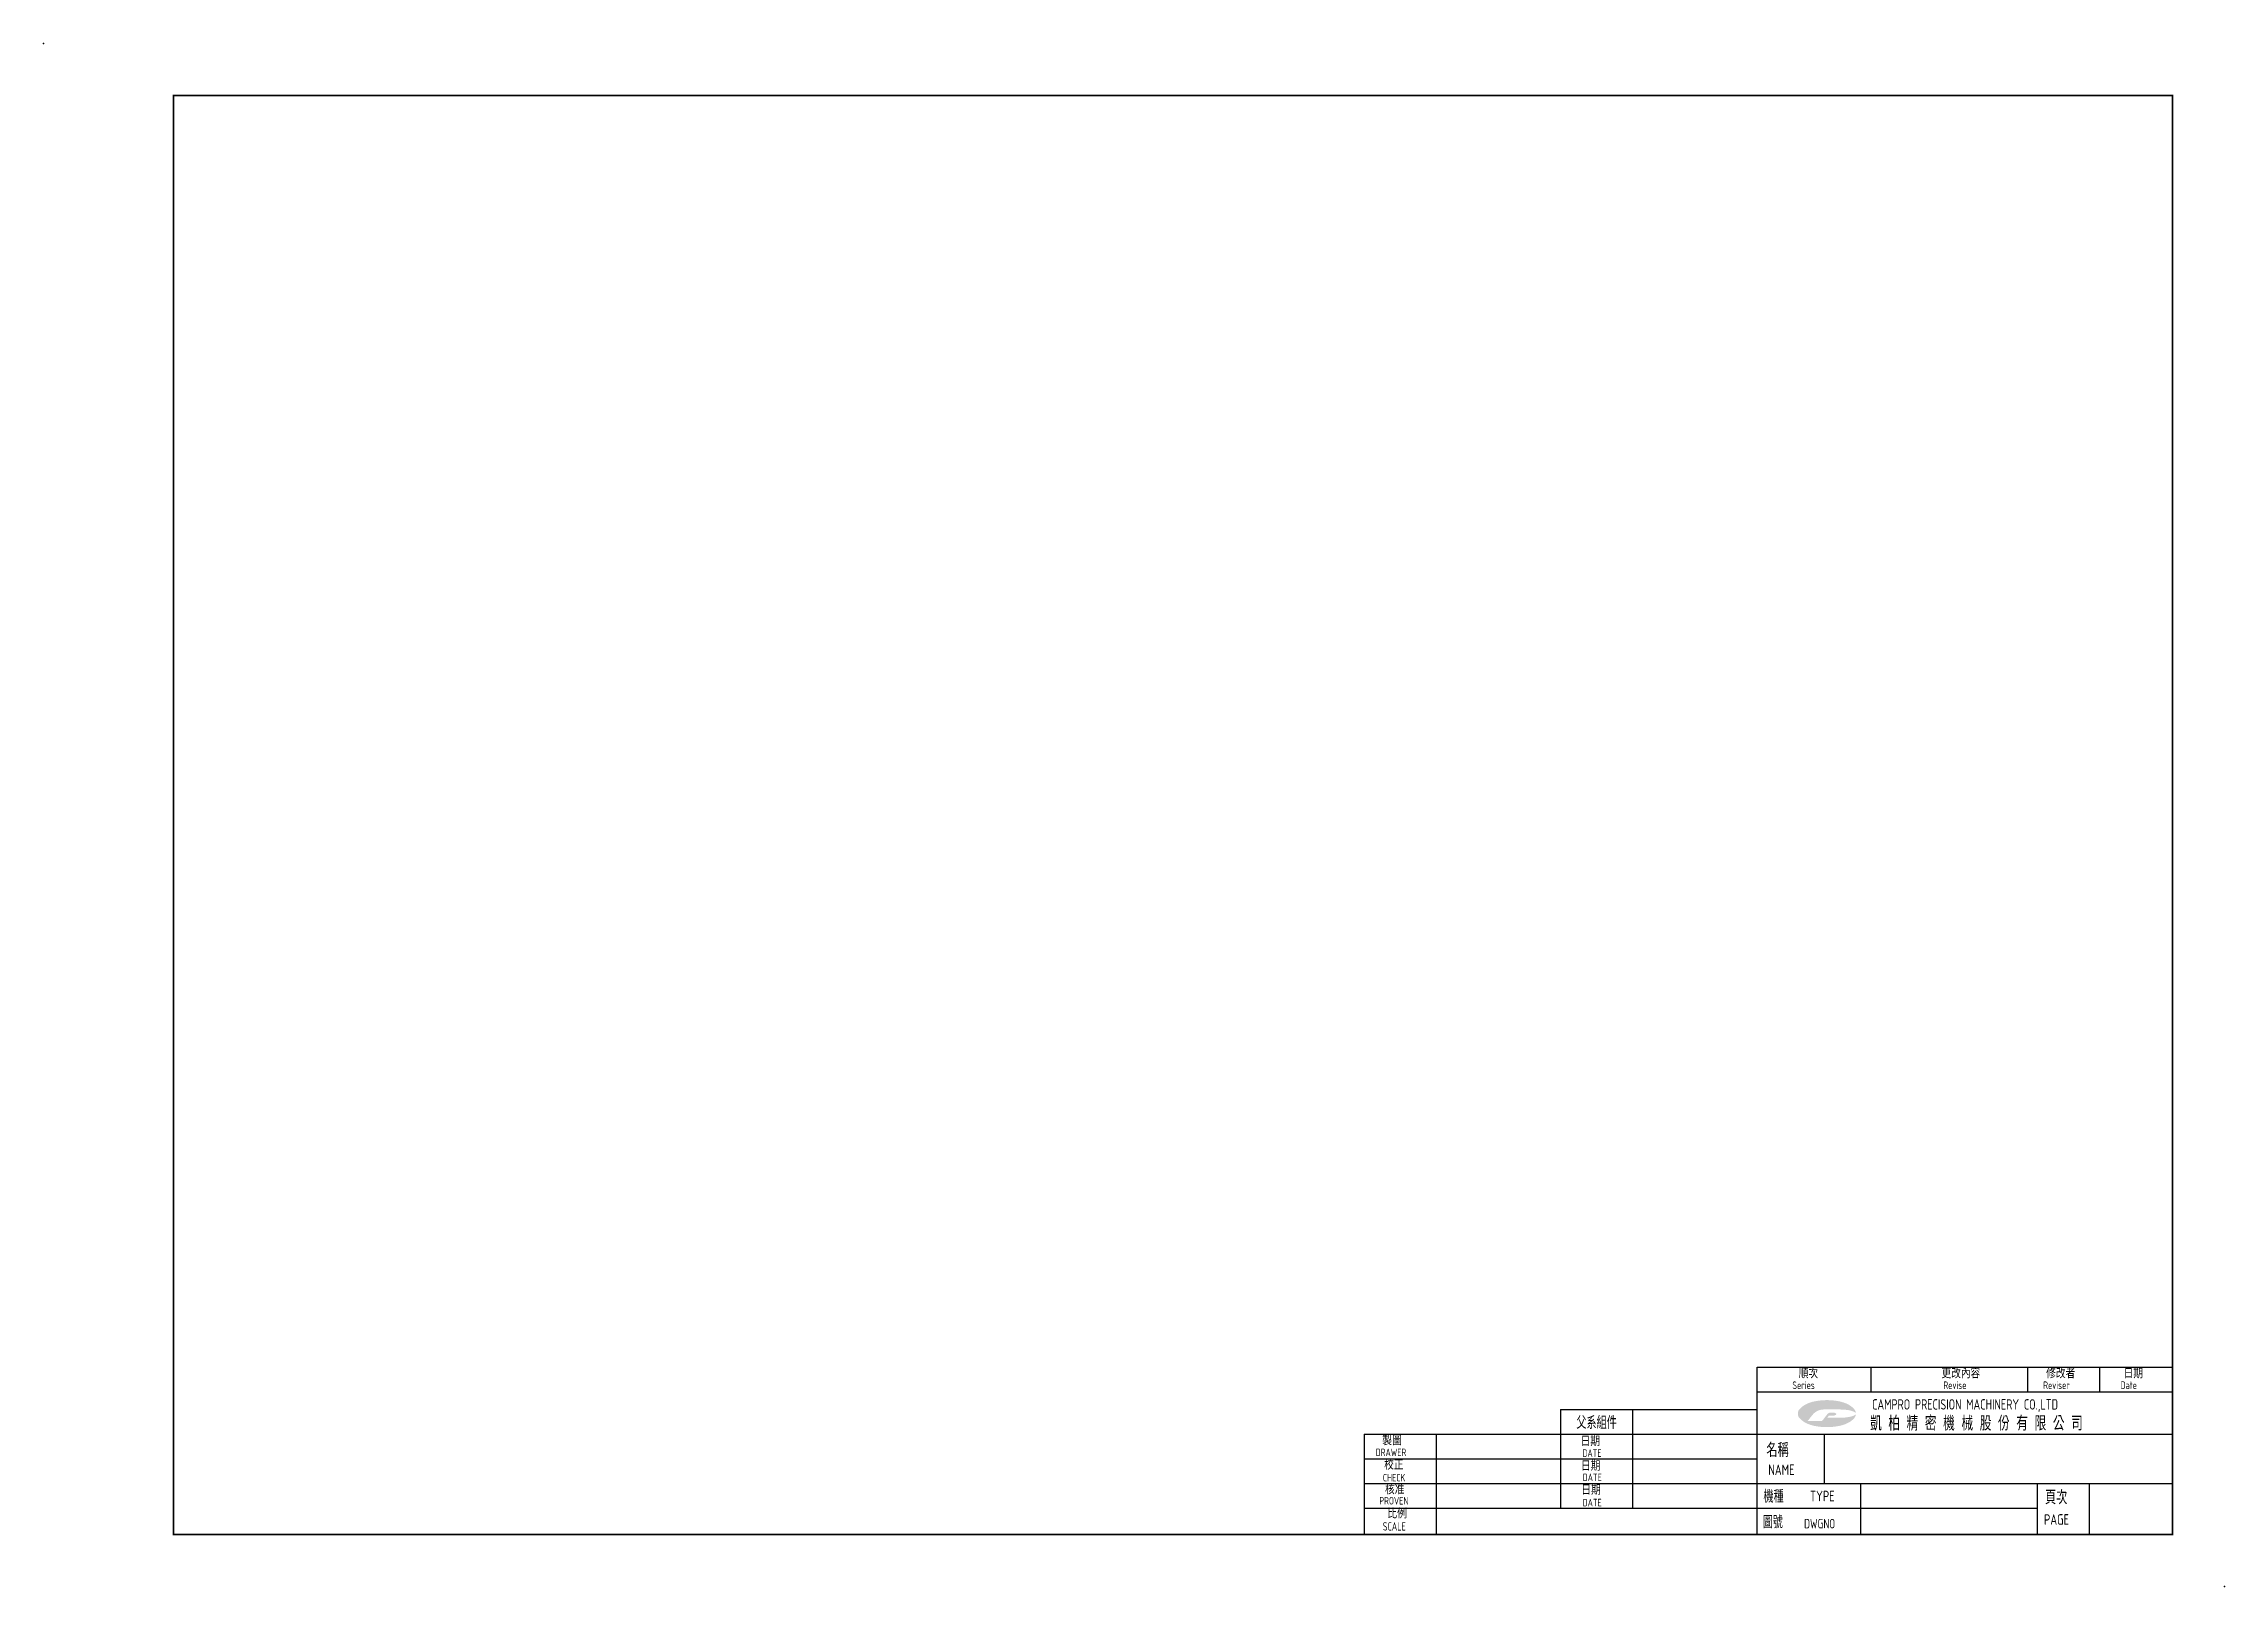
# Model space of a CAD drawing. Extents: x -5491 to -5071, y -350 to -53.
import ezdxf
from ezdxf.enums import TextEntityAlignment as Align

# ---------------------------------------------------------------- set-up
doc = ezdxf.new("R2010")
doc.units = 0
doc.header["$LTSCALE"] = 5
doc.layers.get('0').update_dxf_attribs({"linetype": 'CONTINUOUS'})
doc.layers.add('BORDER', color=13, linetype='CONTINUOUS')
doc.styles.get("Standard").update_dxf_attribs({"font": 'isocp.shx', "width": 0.8, "bigfont": 'chineset.shx'})

msp = doc.modelspace()

# ---------------------------------------------------------------- hatches: boundary and pattern name
at = {"layer": 'BORDER', "linetype": 'Continuous'}
h = msp.add_hatch(color=13, dxfattribs=at)
edge = h.paths.add_edge_path(flags=16)
edge.add_arc((-5147.92, -319.23), 2.8, 90, 141.873)
edge.add_line((-5150.13, -317.5), (-5151.01, -318.63))
edge.add_line((-5151.01, -318.63), (-5148.33, -318.63))
edge.add_arc((-5148.33, -318.43), 0.2, 270, 329.5381)
edge.add_line((-5148.15, -318.53), (-5147.24, -317.34))
edge.add_arc((-5146.61, -317.83), 0.8, 90, 142.4461, ccw=False)
edge.add_line((-5146.61, -317.03), (-5146.17, -317.03))
edge.add_arc((-5146.17, -318.51), 1.48, 79.4522, 90, ccw=False)
edge.add_arc((-5146.06, -317.92), 0.885, 65.7945, 79.4522, ccw=False)
edge.add_arc((-5145.9, -317.56), 0.482, 42.6585, 65.7945, ccw=False)
edge.add_arc((-5145.65, -317.33), 0.146, 0, 42.6585, ccw=False)
edge.add_arc((-5145.65, -317.33), 0.146, -42.6585, 0, ccw=False)
edge.add_arc((-5145.9, -317.1), 0.482, 294.2055, 317.3415, ccw=False)
edge.add_arc((-5146.06, -316.73), 0.885, 280.5478, 294.2055, ccw=False)
edge.add_arc((-5146.17, -316.15), 1.48, 270, 280.5478, ccw=False)
edge.add_line((-5146.17, -317.63), (-5146.96, -317.63))
edge.add_line((-5146.96, -317.63), (-5147.26, -318.03))
edge.add_line((-5147.26, -318.03), (-5145, -318.03))
edge.add_arc((-5145, -304.63), 13.4, 270, 275.7767)
edge.add_arc((-5144.36, -310.91), 7.08, 275.7767, 283.725)
edge.add_arc((-5143.41, -314.82), 3.06, 283.725, 300.5252)
edge.add_arc((-5141.99, -317.23), 0.266, 300.5252, 360)
edge.add_arc((-5141.99, -317.23), 0.266, 0, 59.4748)
edge.add_arc((-5143.41, -319.64), 3.06, 59.4748, 76.275)
edge.add_arc((-5144.36, -323.54), 7.08, 76.275, 84.2233)
edge.add_arc((-5145, -329.83), 13.4, 84.2233, 90)
edge.add_line((-5145, -316.43), (-5147.92, -316.43))
edge = h.paths.add_edge_path()
edge.add_arc((-5143.02, -317.23), 1.3, 318.2622, 401.7378)
edge.add_arc((-5145.06, -319.05), 4.03, 41.7378, 65.0952)
edge.add_arc((-5146.42, -321.98), 7.27, 65.0952, 79.1142)
edge.add_arc((-5147.32, -326.66), 12.03, 79.1142, 90)
edge.add_arc((-5147.32, -326.66), 12.03, 90, 100.8858)
edge.add_arc((-5148.22, -321.98), 7.27, 100.8858, 114.9048)
edge.add_arc((-5149.58, -319.05), 4.03, 114.9048, 138.2622)
edge.add_arc((-5151.62, -317.23), 1.3, 138.2622, 180)
edge.add_arc((-5151.62, -317.23), 1.3, 180, 221.7378)
edge.add_arc((-5149.58, -315.41), 4.03, 221.7378, 245.0952)
edge.add_arc((-5148.22, -312.48), 7.27, 245.0952, 259.1142)
edge.add_arc((-5147.32, -307.8), 12.03, 259.1142, 270)
edge.add_arc((-5147.32, -307.8), 12.03, 270, 280.8858)
edge.add_arc((-5146.42, -312.48), 7.27, 280.8858, 294.9048)
edge.add_arc((-5145.06, -315.41), 4.03, 294.9048, 318.2622)

# ---------------------------------------------------------------- linework, layer by layer
at = {"color": 13}
for p, q in [((-5080.77, -340.48), (-5080.77, -63.48)), ((-5160.77, -308.29), (-5080.77, -308.29)), ((-5160.77, -340.48), (-5160.77, -308.29)), ((-5138.79, -313.04), (-5138.79, -308.29)), ((-5108.64, -313.04), (-5108.64, -308.29)), ((-5094.76, -313.04), (-5094.76, -308.29)), ((-5160.77, -313.04), (-5080.77, -313.04)), ((-5198.62, -316.45), (-5198.62, -335.45)), ((-5198.62, -316.45), (-5160.77, -316.45)), ((-5184.74, -316.45), (-5184.74, -335.45)), ((-5236.47, -321.2), (-5236.47, -340.48)), ((-5236.47, -321.2), (-5160.77, -321.2)), ((-5222.59, -321.2), (-5222.59, -340.48)), ((-5160.77, -321.2), (-5080.77, -321.2)), ((-5147.77, -330.7), (-5147.77, -321.2)), ((-5236.47, -325.95), (-5160.77, -325.95)), ((-5236.47, -330.7), (-5160.77, -330.7)), ((-5160.77, -330.7), (-5080.77, -330.7)), ((-5140.77, -340.48), (-5140.77, -330.7)), ((-5106.77, -340.48), (-5106.77, -330.7)), ((-5096.77, -340.48), (-5096.77, -330.7)), ((-5236.47, -335.45), (-5160.77, -335.45)), ((-5465.77, -340.48), (-5080.77, -340.48)), ((-5220.77, -340.48), (-5160.77, -340.48))]:
    msp.add_line(p, q, dxfattribs=at)
at = {"color": 13, "linetype": 'Continuous'}
msp.add_line((-5160.77, -335.45), (-5106.77, -335.45), dxfattribs=at)
at = {"color": 13, "const_width": 0.3}
msp.add_lwpolyline([(-5080.77, -63.48), (-5465.77, -63.48), (-5465.77, -340.48), (-5080.77, -340.48), (-5080.77, -63.48)], dxfattribs=at)
at = {"layer": 'BORDER', "color": 13}
for p in [(-5490.77, -53.48), (-5070.77, -350.48)]:
    msp.add_point(p, dxfattribs=at)

# ---------------------------------------------------------------- texts
at = {"color": 13, "width": 0.8}
for s, height, p in [('順次', 1.944, (-5152.75, -310.43)), ('更改內容', 1.944, (-5125.25, -310.43)), ('修改者', 1.944, (-5105.09, -310.43)), ('日期', 1.944, (-5090.18, -310.43)), ('Series', 1.446, (-5153.97, -312.48)), ('Revise', 1.446, (-5124.89, -312.48)), ('Reviser', 1.446, (-5105.67, -312.48)), ('Date', 1.446, (-5090.76, -312.48)), ('製圖', 1.75, (-5232.96, -323.31)), ('日期', 1.944, (-5194.76, -323.49)), ('名稱', 2.7, (-5158.98, -325.58)), ('DRAWER', 1.446, (-5234.23, -325.41)), ('校正', 1.944, (-5232.58, -328.03)), ('日期', 1.944, (-5194.69, -328.23)), ('DATE', 1.446, (-5194.41, -325.56)), ('NAME', 2.04, (-5158.61, -329.06)), ('CHECK', 1.446, (-5232.84, -330.28)), ('核准', 1.944, (-5232.43, -332.79)), ('日期', 1.944, (-5194.61, -332.85)), ('DATE', 1.446, (-5194.36, -330.23)), ('機種', 2.43, (-5159.54, -334.38)), ('頁次', 2.7, (-5105.33, -334.7)), ('PROVEN', 1.446, (-5233.53, -334.73)), ('比例', 1.75, (-5231.98, -337.39)), ('DATE', 1.446, (-5194.37, -335.08)), ('TYPE', 2.04, (-5150.56, -334.12)), ('SCALE', 1.607, (-5232.86, -339.74)), ('圖號', 2.43, (-5159.69, -339.31)), ('DWGNO', 1.836, (-5151.72, -339.33)), ('PAGE', 2.04, (-5105.51, -338.63))]:
    msp.add_text(s, height=height, dxfattribs=at).set_placement(p)
msp.add_text('父系組件', height=2.43, dxfattribs=at).set_placement((-5191.68, -318.83), align=Align.MIDDLE)
at = {"layer": 'BORDER', "color": 13, "width": 0.8}
msp.add_text('CAMPRO PRECISION MACHINERY CO.,LTD', height=2, dxfattribs=at).set_placement((-5138.62, -316.45))
at = {"layer": 'BORDER', "color": 13, "linetype": 'Continuous', "width": 0.8}
msp.add_text('凱 柏 精 密 機 械 股 份 有 限 公 司', height=2.8, dxfattribs=at).set_placement((-5139.01, -320.5))

doc.saveas('drawing.dxf')
